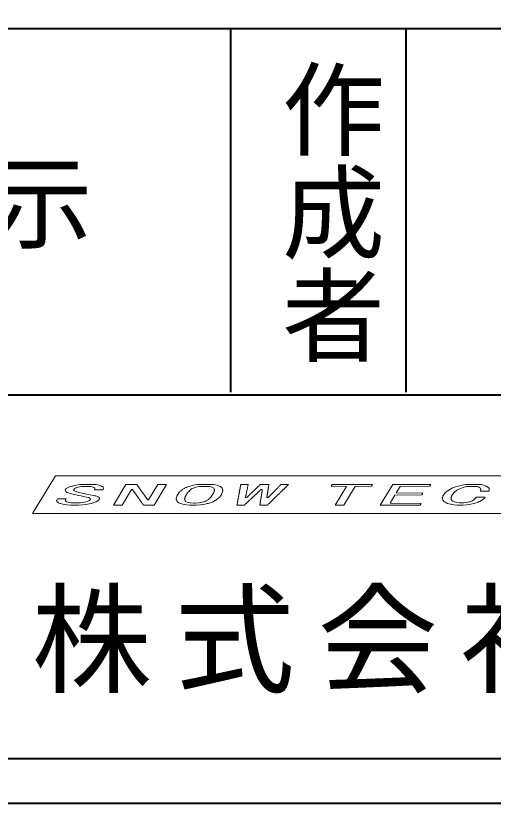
# Model space of a CAD drawing. Units: millimetres on the paper. Extents: x -140 to 140, y -98 to 98.
# Drawn here: x 86.51 to 100.42, y -97.75 to -74.81 of the extents above; entities that cross this region are included whole.
import ezdxf
from ezdxf.enums import TextEntityAlignment as Align

# ---------------------------------------------------------------- set-up
doc = ezdxf.new("R2010")
doc.units = ezdxf.units.MM
doc.layers.add('F-0', color=7, linetype='Continuous', lineweight=9)
doc.styles.add('@ＭＳ ゴシック', font='')
doc.styles.add('ＭＳ ゴシック', font='')
doc.styles.add('ＭＳ 明朝', font='')
doc.styles.get('@ＭＳ ゴシック').set_extended_font_data('@MS Gothic')
doc.styles.get('ＭＳ ゴシック').set_extended_font_data('MS Gothic')
doc.styles.get('ＭＳ 明朝').set_extended_font_data('MS Mincho')

msp = doc.modelspace()

# ---------------------------------------------------------------- linework, layer by layer
at = {"layer": 'F-0', "color": 5, "lineweight": 40}
for p, q in [((70.644, -75.182), (138.495, -75.182)), ((92.766, -75.182), (92.766, -85.779)), ((97.868, -75.182), (97.868, -85.779)), ((70.644, -85.849), (138.495, -85.849)), ((70.644, -96.445), (138.495, -96.445))]:
    msp.add_line(p, q, dxfattribs=at)
at = {"layer": 'F-0'}
for p, q in [((87.668, -88.21), (87.001, -89.312)), ((87.668, -88.21), (111.13, -88.21)), ((93.202, -88.838), (93.197, -88.846)), ((87.001, -89.312), (110.464, -89.312))]:
    msp.add_line(p, q, dxfattribs=at)
at = {"layer": 'F-0', "color": 5, "lineweight": 40}
msp.add_lwpolyline([(-139.949, -97.75), (140.051, -97.75), (140.051, 98.25)], dxfattribs=at)
at = {"layer": 'F-0'}
for points in [[(88.771, -88.461), (88.453, -88.461), (88.374, -88.469), (88.318, -88.477), (88.268, -88.485), (88.227, -88.494), (88.123, -88.518), (88.104, -88.526), (88.077, -88.534), (88.018, -88.558), (87.981, -88.582), (87.976, -88.59), (87.964, -88.598), (87.954, -88.614), (87.957, -88.622), (87.952, -88.63), (87.965, -88.67), (87.975, -88.678), (87.992, -88.686), (88.002, -88.694), (88.019, -88.702), (88.069, -88.718), (88.262, -88.766), (88.301, -88.774), (88.333, -88.782), (88.412, -88.798), (88.444, -88.806), (88.523, -88.822), (88.57, -88.83), (88.635, -88.846), (88.669, -88.862), (88.679, -88.87), (88.687, -88.894), (88.672, -88.918), (88.66, -88.926), (88.655, -88.934), (88.636, -88.942), (88.623, -88.95), (88.604, -88.958), (88.55, -88.974)], [(88.611, -88.518), (88.515, -88.518), (88.422, -88.526), (88.372, -88.534), (88.304, -88.55), (88.277, -88.558), (88.257, -88.566), (88.245, -88.574), (88.225, -88.582), (88.22, -88.59), (88.208, -88.598), (88.198, -88.614), (88.206, -88.638), (88.216, -88.646), (88.268, -88.67), (88.293, -88.678), (88.518, -88.734), (88.676, -88.766), (88.77, -88.782), (88.809, -88.79), (88.841, -88.798), (88.891, -88.814), (88.908, -88.822), (88.938, -88.846), (88.948, -88.878), (88.924, -88.918), (88.912, -88.926), (88.907, -88.934), (88.87, -88.958), (88.85, -88.966), (88.838, -88.974), (88.799, -88.99), (88.718, -89.014), (88.649, -89.03), (88.6, -89.038), (88.543, -89.046), (88.464, -89.054), (88.334, -89.062), (88.112, -89.062)], [(88.611, -88.518), (88.695, -88.526), (88.735, -88.534), (88.784, -88.55), (88.814, -88.574), (88.817, -88.582), (88.812, -88.59), (88.814, -88.598), (88.8, -88.622)], [(88.771, -88.461), (88.855, -88.469), (88.902, -88.477), (88.941, -88.485), (88.991, -88.502), (89.008, -88.51), (89.018, -88.518), (89.035, -88.526), (89.055, -88.542), (89.068, -88.582), (89.058, -88.598), (89.061, -88.606), (89.051, -88.622), (88.8, -88.622)], [(90.038, -88.461), (89.72, -88.461), (89.357, -89.062)], [(90.038, -88.461), (90.043, -88.477), (90.053, -88.485), (90.055, -88.494), (90.065, -88.502), (90.068, -88.51), (90.078, -88.518), (90.083, -88.534), (90.093, -88.542), (90.095, -88.55), (90.105, -88.558), (90.108, -88.566), (90.118, -88.574), (90.123, -88.59), (90.133, -88.598), (90.136, -88.606), (90.145, -88.614), (90.148, -88.622), (90.158, -88.63), (90.163, -88.646), (90.173, -88.654), (90.176, -88.662), (90.185, -88.67), (90.191, -88.686), (90.201, -88.694), (90.203, -88.702), (90.213, -88.71), (90.216, -88.718), (90.226, -88.726), (90.231, -88.742), (90.241, -88.75), (90.243, -88.758), (90.253, -88.766), (90.256, -88.774), (90.266, -88.782), (90.271, -88.798), (90.281, -88.806), (90.283, -88.814), (90.293, -88.822), (90.296, -88.83)], [(90.903, -88.461), (90.54, -89.062), (90.229, -89.062)], [(90.903, -88.461), (90.652, -88.461), (90.38, -88.91), (90.351, -88.91)], [(92.207, -88.461), (91.881, -88.461), (91.795, -88.469), (91.739, -88.477), (91.689, -88.485), (91.586, -88.51), (91.559, -88.518), (91.52, -88.534), (91.493, -88.542), (91.481, -88.55), (91.441, -88.566), (91.417, -88.582), (91.397, -88.59), (91.361, -88.614), (91.356, -88.622), (91.331, -88.638), (91.326, -88.646), (91.302, -88.662), (91.292, -88.678), (91.28, -88.686), (91.27, -88.702), (91.258, -88.71), (91.2, -88.806), (91.202, -88.814), (91.193, -88.83), (91.195, -88.838), (91.186, -88.854), (91.188, -88.862), (91.183, -88.87), (91.188, -88.886), (91.184, -88.894), (91.199, -88.942), (91.209, -88.95), (91.211, -88.958), (91.221, -88.966), (91.224, -88.974), (91.234, -88.982), (91.251, -88.99), (91.261, -88.998), (91.296, -89.014)], [(92.106, -88.518), (91.914, -88.518), (91.85, -88.526), (91.801, -88.534), (91.759, -88.542), (91.732, -88.55), (91.653, -88.582), (91.605, -88.614), (91.6, -88.622), (91.575, -88.638), (91.57, -88.646), (91.558, -88.654), (91.548, -88.67), (91.536, -88.678), (91.522, -88.702), (91.509, -88.71), (91.451, -88.806), (91.454, -88.814), (91.439, -88.838), (91.442, -88.846), (91.432, -88.862), (91.435, -88.87), (91.43, -88.878), (91.432, -88.886), (91.428, -88.894), (91.443, -88.942), (91.453, -88.95), (91.455, -88.958), (91.507, -88.982), (91.54, -88.99), (91.586, -88.998), (91.693, -89.006)], [(92.106, -88.518), (92.161, -88.526), (92.2, -88.534), (92.225, -88.542), (92.26, -88.558), (92.279, -88.574), (92.295, -88.622), (92.29, -88.63), (92.295, -88.646), (92.285, -88.662), (92.288, -88.67), (92.278, -88.686), (92.281, -88.694), (92.203, -88.822), (92.191, -88.83), (92.176, -88.854), (92.164, -88.862), (92.159, -88.87), (92.147, -88.878), (92.142, -88.886), (92.118, -88.902), (92.113, -88.91), (92.076, -88.934), (92.057, -88.942), (92.044, -88.95), (92.005, -88.966), (91.978, -88.974), (91.944, -88.982), (91.902, -88.99), (91.853, -88.998), (91.737, -89.006), (91.693, -89.006)], [(92.207, -88.461), (92.276, -88.469), (92.33, -88.477), (92.394, -88.494), (92.419, -88.502), (92.471, -88.526), (92.511, -88.558), (92.513, -88.566), (92.523, -88.574), (92.541, -88.63), (92.536, -88.638), (92.539, -88.646), (92.534, -88.654), (92.537, -88.662), (92.532, -88.67), (92.534, -88.678), (92.525, -88.694), (92.527, -88.702), (92.503, -88.742), (92.506, -88.75), (92.491, -88.774), (92.479, -88.782), (92.455, -88.822), (92.442, -88.83), (92.433, -88.846), (92.42, -88.854), (92.416, -88.862), (92.391, -88.878), (92.386, -88.886), (92.35, -88.91), (92.345, -88.918), (92.333, -88.926), (92.313, -88.934), (92.288, -88.95), (92.269, -88.958), (92.257, -88.966), (92.198, -88.99), (92.171, -88.998), (92.151, -89.006), (92.117, -89.014)], [(93.281, -88.461), (93.067, -88.461), (93.062, -88.469), (93.065, -88.477), (93.06, -88.485), (93.062, -88.494), (93.057, -88.502), (93.06, -88.51), (93.055, -88.518), (93.058, -88.526), (93.048, -88.542), (93.051, -88.55), (93.046, -88.558), (93.048, -88.566), (93.043, -88.574), (93.046, -88.582), (93.041, -88.59), (93.044, -88.598), (93.034, -88.614), (93.037, -88.622), (93.032, -88.63), (93.034, -88.638), (93.029, -88.646), (93.032, -88.654), (93.027, -88.662), (93.03, -88.67), (93.025, -88.678), (93.027, -88.686), (93.018, -88.702), (93.02, -88.71), (93.015, -88.718), (93.018, -88.726), (93.013, -88.734), (93.016, -88.742), (93.011, -88.75), (93.013, -88.758), (93.009, -88.766), (93.011, -88.774), (93.001, -88.79), (93.004, -88.798)], [(93.281, -88.461), (93.284, -88.469), (93.279, -88.477), (93.282, -88.485), (93.272, -88.502), (93.274, -88.51), (93.27, -88.518), (93.272, -88.526), (93.262, -88.542), (93.265, -88.55), (93.26, -88.558), (93.263, -88.566), (93.258, -88.574), (93.26, -88.582), (93.251, -88.598), (93.253, -88.606), (93.248, -88.614), (93.251, -88.622), (93.241, -88.638), (93.244, -88.646), (93.239, -88.654), (93.242, -88.662), (93.237, -88.67), (93.239, -88.678), (93.23, -88.694), (93.232, -88.702), (93.227, -88.71), (93.23, -88.718), (93.22, -88.734), (93.223, -88.742), (93.218, -88.75), (93.22, -88.758), (93.216, -88.766), (93.218, -88.774), (93.208, -88.79), (93.211, -88.798), (93.206, -88.806), (93.209, -88.814), (93.199, -88.83), (93.202, -88.838)], [(93.888, -88.461), (93.636, -88.461), (93.631, -88.469), (93.619, -88.477), (93.614, -88.485), (93.602, -88.494), (93.597, -88.502), (93.585, -88.51), (93.58, -88.518), (93.568, -88.526), (93.563, -88.534), (93.551, -88.542), (93.541, -88.558), (93.529, -88.566), (93.524, -88.574), (93.512, -88.582), (93.507, -88.59), (93.495, -88.598), (93.49, -88.606), (93.478, -88.614), (93.473, -88.622), (93.461, -88.63), (93.456, -88.638), (93.444, -88.646), (93.439, -88.654), (93.426, -88.662), (93.422, -88.67), (93.409, -88.678), (93.405, -88.686), (93.392, -88.694), (93.387, -88.702), (93.375, -88.71), (93.37, -88.718), (93.358, -88.726), (93.353, -88.734), (93.341, -88.742), (93.331, -88.758), (93.319, -88.766), (93.314, -88.774), (93.302, -88.782)], [(93.888, -88.461), (93.883, -88.469), (93.885, -88.477), (93.881, -88.485), (93.883, -88.494), (93.873, -88.51), (93.876, -88.518), (93.871, -88.526), (93.874, -88.534), (93.869, -88.542), (93.871, -88.55), (93.867, -88.558), (93.869, -88.566), (93.864, -88.574), (93.867, -88.582), (93.862, -88.59), (93.864, -88.598), (93.86, -88.606), (93.862, -88.614), (93.857, -88.622), (93.86, -88.63), (93.855, -88.638), (93.858, -88.646), (93.853, -88.654), (93.855, -88.662), (93.85, -88.67), (93.853, -88.678), (93.848, -88.686), (93.851, -88.694), (93.841, -88.71), (93.844, -88.718), (93.839, -88.726), (93.841, -88.734), (93.836, -88.742), (93.839, -88.75), (93.834, -88.758), (93.837, -88.766), (93.832, -88.774), (93.834, -88.782), (93.83, -88.79)], [(94.457, -88.461), (94.243, -88.461), (94.23, -88.469), (94.225, -88.477), (94.213, -88.485), (94.208, -88.494), (94.196, -88.502), (94.186, -88.518), (94.174, -88.526), (94.169, -88.534), (94.157, -88.542), (94.147, -88.558), (94.135, -88.566), (94.13, -88.574), (94.118, -88.582), (94.113, -88.59), (94.101, -88.598), (94.091, -88.614), (94.079, -88.622), (94.074, -88.63), (94.062, -88.638), (94.052, -88.654), (94.04, -88.662), (94.035, -88.67), (94.023, -88.678), (94.013, -88.694), (94.001, -88.702), (93.996, -88.71), (93.984, -88.718), (93.979, -88.726), (93.967, -88.734), (93.957, -88.75), (93.945, -88.758), (93.94, -88.766), (93.928, -88.774), (93.918, -88.79), (93.906, -88.798), (93.901, -88.806), (93.889, -88.814), (93.884, -88.822)], [(94.457, -88.461), (94.452, -88.469), (94.44, -88.477), (94.435, -88.485), (94.423, -88.494), (94.418, -88.502), (94.406, -88.51), (94.401, -88.518), (94.389, -88.526), (94.384, -88.534), (94.372, -88.542), (94.362, -88.558), (94.35, -88.566), (94.345, -88.574), (94.333, -88.582), (94.328, -88.59), (94.316, -88.598), (94.311, -88.606), (94.298, -88.614), (94.294, -88.622), (94.281, -88.63), (94.272, -88.646), (94.259, -88.654), (94.255, -88.662), (94.242, -88.67), (94.237, -88.678), (94.225, -88.686), (94.22, -88.694), (94.208, -88.702), (94.198, -88.718), (94.186, -88.726), (94.181, -88.734), (94.169, -88.742), (94.164, -88.75), (94.152, -88.758), (94.147, -88.766), (94.135, -88.774), (94.13, -88.782), (94.118, -88.79), (94.108, -88.806)], [(96.903, -88.461), (95.728, -88.461), (95.699, -88.51), (96.145, -88.518), (95.816, -89.062)], [(96.903, -88.461), (96.874, -88.51), (96.396, -88.518), (96.067, -89.062), (95.816, -89.062)], [(98.599, -88.461), (97.49, -88.461), (97.127, -89.062)], [(98.599, -88.461), (98.57, -88.51), (97.708, -88.518), (97.591, -88.71), (98.37, -88.718), (98.341, -88.766), (97.553, -88.774), (97.412, -89.006), (98.317, -89.014), (98.288, -89.062), (97.127, -89.062)], [(99.992, -88.461), (99.688, -88.461), (99.61, -88.469), (99.511, -88.485), (99.469, -88.494), (99.401, -88.51), (99.32, -88.534), (99.3, -88.542), (99.273, -88.55), (99.214, -88.574), (99.202, -88.582), (99.182, -88.59), (99.17, -88.598), (99.15, -88.606), (99.077, -88.654), (99.072, -88.662), (99.048, -88.678), (99.043, -88.686), (99.03, -88.694), (99.026, -88.702), (99.013, -88.71), (98.999, -88.734), (98.987, -88.742), (98.948, -88.806), (98.95, -88.814), (98.936, -88.838), (98.938, -88.846), (98.934, -88.854), (98.939, -88.87), (98.934, -88.878), (98.947, -88.918), (98.957, -88.926), (98.959, -88.934), (98.969, -88.942), (98.972, -88.95), (99.001, -88.974), (99.036, -88.99), (99.046, -88.998), (99.071, -89.006), (99.088, -89.014)], [(99.899, -88.518), (99.706, -88.518), (99.642, -88.526), (99.601, -88.534), (99.574, -88.542), (99.539, -88.55), (99.512, -88.558), (99.414, -88.598), (99.377, -88.622), (99.358, -88.63), (99.345, -88.638), (99.34, -88.646), (99.304, -88.67), (99.299, -88.678), (99.287, -88.686), (99.277, -88.702), (99.265, -88.71), (99.25, -88.734), (99.238, -88.742), (99.204, -88.798), (99.207, -88.806), (99.192, -88.83), (99.195, -88.838), (99.19, -88.846), (99.192, -88.854), (99.188, -88.862), (99.193, -88.878), (99.188, -88.886), (99.193, -88.902), (99.203, -88.91), (99.208, -88.926), (99.238, -88.95), (99.29, -88.974), (99.354, -88.99), (99.431, -88.998)], [(99.899, -88.518), (99.953, -88.526), (99.985, -88.534), (100.02, -88.55), (100.04, -88.566), (100.055, -88.614), (100.05, -88.622), (100.053, -88.63), (100.043, -88.646), (100.045, -88.654), (100.041, -88.662)], [(99.992, -88.461), (100.061, -88.469), (100.108, -88.477), (100.14, -88.485), (100.189, -88.502), (100.224, -88.518), (100.234, -88.526), (100.251, -88.534), (100.281, -88.558), (100.284, -88.566), (100.294, -88.574), (100.301, -88.598), (100.296, -88.606), (100.301, -88.622), (100.292, -88.638), (100.294, -88.646), (100.285, -88.662), (100.041, -88.662)], [(89.909, -88.614), (89.879, -88.614), (89.608, -89.062), (89.357, -89.062)], [(89.909, -88.614), (89.919, -88.622), (89.924, -88.638), (89.934, -88.646), (89.936, -88.654), (89.946, -88.662), (89.949, -88.67), (89.959, -88.678), (89.964, -88.694), (89.974, -88.702), (89.976, -88.71), (89.986, -88.718), (89.989, -88.726), (89.999, -88.734), (90.004, -88.75), (90.014, -88.758), (90.016, -88.766), (90.026, -88.774), (90.029, -88.782), (90.039, -88.79), (90.044, -88.806), (90.054, -88.814), (90.057, -88.822), (90.066, -88.83), (90.072, -88.846), (90.081, -88.854), (90.084, -88.862), (90.094, -88.87), (90.097, -88.878), (90.106, -88.886), (90.112, -88.902), (90.122, -88.91), (90.124, -88.918), (90.134, -88.926), (90.137, -88.934), (90.147, -88.942), (90.152, -88.958), (90.162, -88.966), (90.164, -88.974), (90.174, -88.982)], [(93.692, -88.614), (93.648, -88.614), (93.643, -88.622), (93.631, -88.63), (93.626, -88.638), (93.614, -88.646), (93.609, -88.654), (93.597, -88.662), (93.592, -88.67), (93.579, -88.678), (93.575, -88.686), (93.562, -88.694), (93.558, -88.702), (93.545, -88.71), (93.54, -88.718), (93.528, -88.726), (93.523, -88.734), (93.511, -88.742), (93.506, -88.75), (93.494, -88.758), (93.489, -88.766), (93.477, -88.774), (93.472, -88.782), (93.46, -88.79), (93.455, -88.798), (93.443, -88.806), (93.438, -88.814), (93.426, -88.822), (93.421, -88.83), (93.409, -88.838), (93.404, -88.846), (93.392, -88.854), (93.387, -88.862), (93.374, -88.87), (93.37, -88.878), (93.357, -88.886), (93.353, -88.894), (93.34, -88.902), (93.335, -88.91), (93.323, -88.918)], [(93.692, -88.614), (93.687, -88.622), (93.69, -88.63), (93.685, -88.638), (93.688, -88.646), (93.683, -88.654), (93.685, -88.662), (93.68, -88.67), (93.683, -88.678), (93.678, -88.686), (93.681, -88.694), (93.676, -88.702), (93.678, -88.71), (93.674, -88.718), (93.676, -88.726), (93.671, -88.734), (93.674, -88.742), (93.669, -88.75), (93.671, -88.758), (93.667, -88.766), (93.669, -88.774), (93.664, -88.782), (93.667, -88.79), (93.662, -88.798), (93.665, -88.806), (93.66, -88.814), (93.662, -88.822), (93.657, -88.83), (93.66, -88.838), (93.655, -88.846), (93.658, -88.854), (93.653, -88.862), (93.655, -88.87), (93.651, -88.878), (93.653, -88.886), (93.648, -88.894), (93.651, -88.902), (93.641, -88.918), (93.644, -88.926), (93.639, -88.934)], [(87.979, -88.878), (87.728, -88.878), (87.704, -88.918), (87.706, -88.926), (87.701, -88.934), (87.709, -88.958), (87.719, -88.966), (87.722, -88.974), (87.732, -88.982), (87.749, -88.99), (87.759, -88.998), (87.776, -89.006), (87.801, -89.014), (87.818, -89.022), (87.883, -89.038), (87.929, -89.046), (87.991, -89.054), (88.112, -89.062)], [(87.979, -88.878), (87.955, -88.918), (87.965, -88.95), (87.985, -88.966), (88.003, -88.974), (88.027, -88.982), (88.059, -88.99), (88.114, -88.998)], [(88.55, -88.974), (88.515, -88.982), (88.466, -88.99), (88.395, -88.998), (88.114, -88.998)], [(90.174, -88.982), (90.177, -88.99), (90.187, -88.998), (90.192, -89.014), (90.202, -89.022), (90.204, -89.03), (90.214, -89.038), (90.217, -89.046), (90.227, -89.054), (90.229, -89.062)], [(90.296, -88.83), (90.306, -88.838), (90.311, -88.854), (90.321, -88.862), (90.323, -88.87), (90.333, -88.878), (90.336, -88.886), (90.346, -88.894), (90.351, -88.91)], [(93.004, -88.798), (92.999, -88.806), (93.002, -88.814), (92.997, -88.822), (92.999, -88.83), (92.995, -88.838), (92.997, -88.846), (92.987, -88.862), (92.99, -88.87), (92.985, -88.878), (92.988, -88.886), (92.983, -88.894), (92.985, -88.902), (92.981, -88.91), (92.983, -88.918), (92.978, -88.926), (92.981, -88.934), (92.971, -88.95), (92.974, -88.958), (92.969, -88.966), (92.971, -88.974), (92.967, -88.982), (92.969, -88.99), (92.964, -88.998), (92.967, -89.006), (92.962, -89.014), (92.965, -89.022), (92.955, -89.038), (92.957, -89.046), (92.953, -89.054), (92.955, -89.062)], [(93.323, -88.918), (93.318, -88.926), (93.306, -88.934), (93.301, -88.942), (93.289, -88.95), (93.284, -88.958), (93.272, -88.966), (93.267, -88.974), (93.255, -88.982), (93.25, -88.99), (93.238, -88.998), (93.233, -89.006), (93.221, -89.014), (93.216, -89.022), (93.204, -89.03), (93.199, -89.038), (93.187, -89.046), (93.182, -89.054), (93.17, -89.062), (92.955, -89.062)], [(93.302, -88.782), (93.297, -88.79), (93.285, -88.798), (93.28, -88.806), (93.268, -88.814), (93.263, -88.822), (93.251, -88.83), (93.246, -88.838), (93.234, -88.846), (93.197, -88.846)], [(94.108, -88.806), (94.096, -88.814), (94.091, -88.822), (94.079, -88.83), (94.074, -88.838), (94.062, -88.846), (94.057, -88.854), (94.045, -88.862), (94.04, -88.87), (94.028, -88.878), (94.018, -88.894), (94.006, -88.902), (94.001, -88.91), (93.989, -88.918), (93.984, -88.926), (93.972, -88.934), (93.967, -88.942), (93.955, -88.95), (93.945, -88.966), (93.933, -88.974), (93.928, -88.982), (93.916, -88.99), (93.911, -88.998), (93.898, -89.006), (93.894, -89.014), (93.881, -89.022), (93.877, -89.03), (93.864, -89.038), (93.855, -89.054), (93.842, -89.062), (93.621, -89.062)], [(93.639, -88.934), (93.641, -88.942), (93.637, -88.95), (93.639, -88.958), (93.634, -88.966), (93.637, -88.974), (93.632, -88.982), (93.635, -88.99), (93.63, -88.998), (93.632, -89.006), (93.627, -89.014), (93.63, -89.022), (93.625, -89.03), (93.628, -89.038), (93.623, -89.046), (93.625, -89.054), (93.621, -89.062)], [(93.83, -88.79), (93.832, -88.798), (93.827, -88.806), (93.83, -88.814), (93.825, -88.822), (93.828, -88.83), (93.823, -88.838), (93.825, -88.846)], [(93.884, -88.822), (93.872, -88.83), (93.862, -88.846), (93.825, -88.846)], [(100.185, -88.838), (100.173, -88.846), (100.164, -88.862), (100.151, -88.87), (100.146, -88.878), (100.134, -88.886), (100.129, -88.894), (100.031, -88.958), (99.992, -88.974), (99.98, -88.982), (99.96, -88.99), (99.852, -89.022), (99.769, -89.038), (99.719, -89.046), (99.648, -89.054), (99.54, -89.062), (99.37, -89.062)], [(100.185, -88.838), (99.919, -88.838), (99.905, -88.862), (99.893, -88.87), (99.888, -88.878), (99.875, -88.886), (99.871, -88.894), (99.858, -88.902), (99.854, -88.91), (99.805, -88.942), (99.746, -88.966), (99.719, -88.974), (99.635, -88.99), (99.556, -88.998), (99.431, -88.998)], [(91.296, -89.014), (91.345, -89.03), (91.377, -89.038), (91.417, -89.046), (91.479, -89.054), (91.585, -89.062)], [(92.117, -89.014), (92.09, -89.022), (92.055, -89.03), (92.013, -89.038), (91.957, -89.046), (91.893, -89.054), (91.777, -89.062), (91.585, -89.062)], [(99.088, -89.014), (99.138, -89.03), (99.17, -89.038), (99.217, -89.046), (99.271, -89.054), (99.37, -89.062)]]:
    msp.add_lwpolyline(points, dxfattribs=at)

# ---------------------------------------------------------------- texts
at = {"layer": 'F-0', "style": '@ＭＳ ゴシック'}
msp.add_text('作成者', height=2.199, rotation=270, dxfattribs=at).set_placement((93.967, -76.016), align=Align.BOTTOM_LEFT)
at = {"layer": 'F-0', "style": 'ＭＳ ゴシック'}
msp.add_text('各図示', height=2.199, dxfattribs=at).set_placement((79.756, -82.016), align=Align.BOTTOM_LEFT)
at = {"layer": 'F-0', "insert": (86.973, -94.553), "char_height": 2.566, "attachment_point": 7, "style": 'ＭＳ 明朝'}
msp.add_mtext('\\T1.19;株式会社\\~', dxfattribs=at)

doc.saveas('drawing.dxf')
